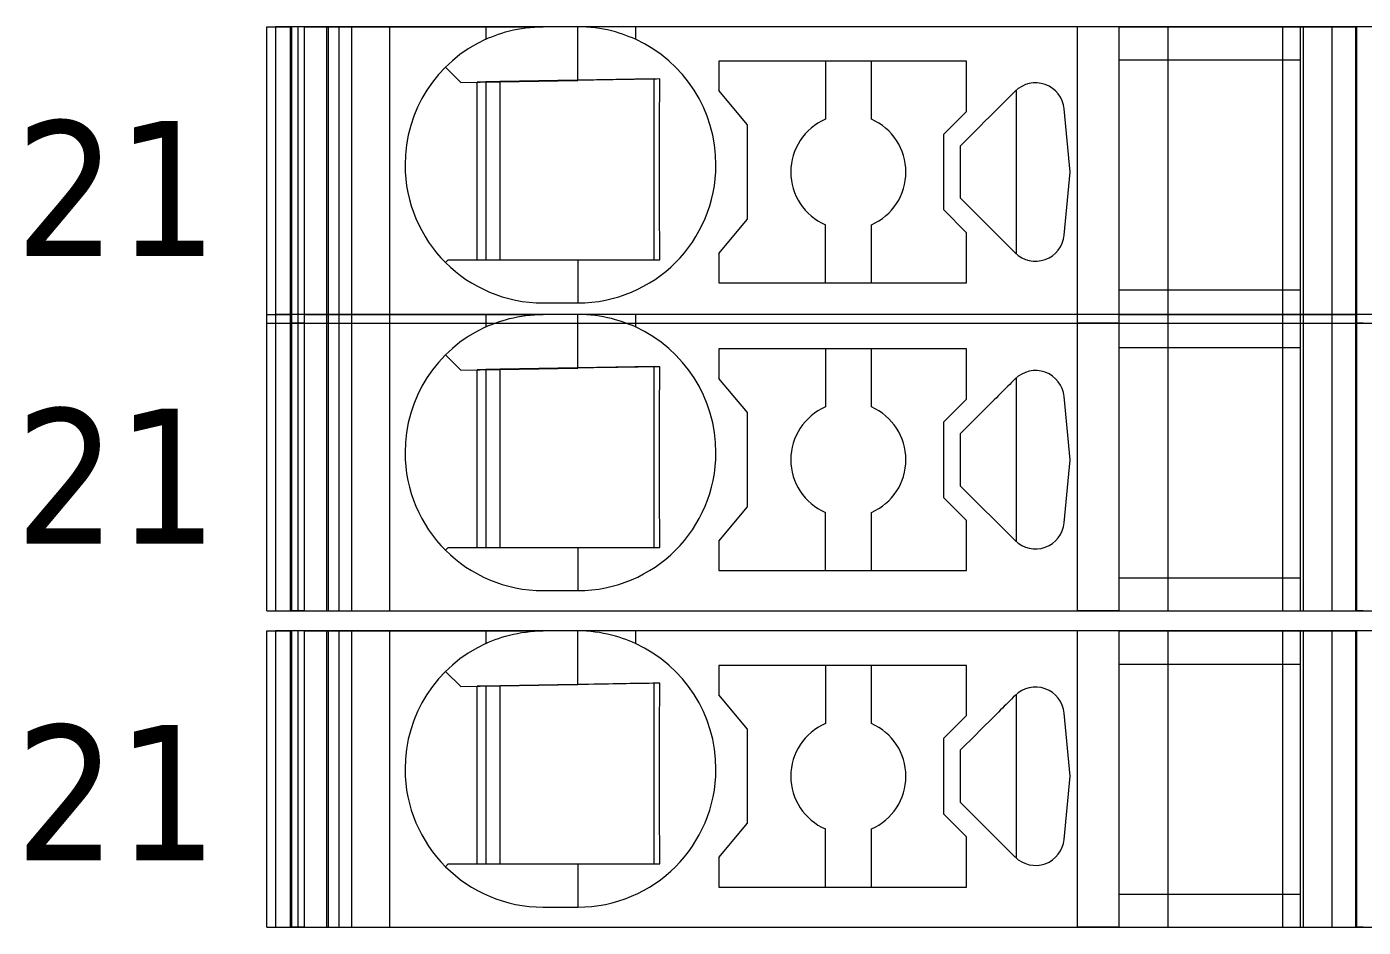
# Model space of a CAD drawing. Header units: millimetres. Extents: x 0 to 1680, y 0 to 1188.
# Drawn here: x 831.68 to 854.89, y 319.85 to 335.5 of the extents above; entities that cross this region are included whole.
import ezdxf
from ezdxf.enums import TextEntityAlignment as Align

# ---------------------------------------------------------------- set-up
doc = ezdxf.new("R2010")
doc.units = ezdxf.units.MM
for name, color, linetype, lineweight in [('EPLAN309', 5, 'Continuous', 5), ('EPLAN493', 5, 'Continuous', 5), ('MAIN-1', 7, 'Continuous', 5), ('MAIN-2', 7, 'Continuous', 5)]:
    doc.layers.add(name, color=color, linetype=linetype, lineweight=lineweight)
doc.styles.add('Tahoma', font='')
doc.styles.get('Tahoma').set_extended_font_data('Tahoma')

# ---------------------------------------------------------------- blocks, each defined once
blk = doc.blocks.new('EPLSYM_LibrarySPECIAL_Symbol12_Variant0_Placement8_4')
at = {"layer": 'EPLAN309', "lineweight": 13, "ltscale": 16}
blk.add_lwpolyline([(0, -5.15), (68.15, -5.15), (68.15, 0), (0, 0)], close=True, dxfattribs=at)
at = {"layer": 'EPLAN493', "color": 5, "style": 'Tahoma'}
blk.add_attdef('17_20450', text='', height=2.3478, dxfattribs=at).set_placement((0, -21.83478), align=Align.MIDDLE_RIGHT)
blk = doc.blocks.new('EPLSYM_LibrarySPECIAL_Symbol12_Variant0_Placement8_5')
at = {"layer": 'EPLAN309', "lineweight": 13, "ltscale": 16}
blk.add_lwpolyline([(0, -5.15), (68.15, -5.15), (68.15, 0), (0, 0)], close=True, dxfattribs=at)
at = {"layer": 'EPLAN493', "color": 5, "style": 'Tahoma'}
blk.add_attdef('17_20450', text='', height=2.3478, dxfattribs=at).set_placement((0, -21.83478), align=Align.MIDDLE_RIGHT)
blk = doc.blocks.new('EPLSYM_LibrarySPECIAL_Symbol12_Variant0_Placement8_20')
at = {"layer": 'EPLAN309', "lineweight": 13, "ltscale": 16}
blk.add_lwpolyline([(0, -5.15), (68.15, -5.15), (68.15, 0), (0, 0)], close=True, dxfattribs=at)
at = {"layer": 'EPLAN493', "color": 5, "style": 'Tahoma'}
blk.add_attdef('17_20450', text='', height=2.3478, dxfattribs=at).set_placement((0, -21.83478), align=Align.MIDDLE_RIGHT)

msp = doc.modelspace()

# ---------------------------------------------------------------- linework, layer by layer
at = {"layer": 'MAIN-1'}
for p, q in [((835.85, 335.5), (836.284, 335.5)), ((835.85, 330.35), (835.85, 335.5)), ((836.393, 335.5), (836.284, 335.5)), ((836.284, 330.35), (836.284, 335.5)), ((836.501, 335.5), (836.393, 335.5)), ((836.393, 330.35), (836.393, 335.5)), ((836.501, 335.5), (839.65, 335.5)), ((836.501, 330.35), (836.501, 335.5)), ((839.65, 335.5), (840.65, 335.5)), ((839.65, 335.5), (839.65, 335.282)), ((840.131, 335.443), (840.201, 335.458)), ((840.201, 335.458), (840.272, 335.47)), ((840.272, 335.47), (840.346, 335.481)), ((840.346, 335.481), (840.421, 335.489)), ((840.421, 335.489), (840.497, 335.495)), ((840.497, 335.495), (840.573, 335.499)), ((840.573, 335.499), (840.65, 335.5)), ((841.25, 335.5), (840.65, 335.5)), ((841.327, 335.499), (841.25, 335.5)), ((842.25, 335.5), (841.25, 335.5)), ((841.25, 334.568), (841.25, 335.5)), ((841.403, 335.495), (841.327, 335.499)), ((841.479, 335.489), (841.403, 335.495)), ((841.554, 335.481), (841.479, 335.489)), ((841.628, 335.47), (841.554, 335.481)), ((841.699, 335.458), (841.628, 335.47)), ((841.769, 335.443), (841.699, 335.458)), ((849.932, 335.5), (842.25, 335.5)), ((842.25, 335.5), (842.25, 335.282)), ((850.65, 335.5), (849.932, 335.5)), ((849.932, 330.35), (849.932, 335.5)), ((850.65, 335.5), (853.8, 335.5)), ((850.65, 335.5), (850.65, 330.35)), ((853.8, 335.5), (854.35, 335.5)), ((853.8, 335.5), (853.8, 330.35)), ((854.35, 335.5), (854.784, 335.5)), ((854.35, 335.5), (854.35, 330.35)), ((854.893, 335.5), (854.784, 335.5)), ((854.784, 330.35), (854.784, 335.5)), ((839.65, 335.282), (839.702, 335.305)), ((839.702, 335.305), (839.756, 335.327)), ((839.756, 335.327), (839.813, 335.349)), ((839.813, 335.349), (839.872, 335.37)), ((839.872, 335.37), (839.933, 335.39)), ((839.933, 335.39), (839.997, 335.409)), ((839.997, 335.409), (840.063, 335.427)), ((840.063, 335.427), (840.131, 335.443)), ((841.837, 335.427), (841.769, 335.443)), ((841.903, 335.409), (841.837, 335.427)), ((841.967, 335.39), (841.903, 335.409)), ((842.028, 335.37), (841.967, 335.39)), ((842.087, 335.349), (842.028, 335.37)), ((842.144, 335.327), (842.087, 335.349)), ((842.198, 335.305), (842.144, 335.327)), ((842.25, 335.282), (842.198, 335.305)), ((838.953, 334.797), (839.217, 334.533)), ((843.7, 334.9), (843.7, 334.389)), ((848, 334.9), (843.7, 334.9)), ((845.55, 334.9), (845.55, 333.892)), ((846.35, 333.892), (846.35, 334.9)), ((848, 334.029), (848, 334.9)), ((850.65, 334.925), (853.8, 334.925)), ((839.217, 334.533), (841.25, 334.568)), ((839.5, 331.45), (839.5, 334.538)), ((839.65, 334.54), (839.65, 331.45)), ((839.9, 331.45), (839.9, 334.545)), ((841.345, 334.57), (841.25, 334.568)), ((841.438, 334.571), (841.345, 334.57)), ((841.53, 334.573), (841.438, 334.571)), ((841.618, 334.575), (841.53, 334.573)), ((841.703, 334.576), (841.618, 334.575)), ((841.786, 334.577), (841.703, 334.576)), ((841.865, 334.579), (841.786, 334.577)), ((841.943, 334.58), (841.865, 334.579)), ((842.017, 334.581), (841.943, 334.58)), ((842.09, 334.582), (842.017, 334.581)), ((842.16, 334.584), (842.09, 334.582)), ((842.229, 334.585), (842.16, 334.584)), ((842.297, 334.586), (842.229, 334.585)), ((842.363, 334.587), (842.297, 334.586)), ((842.428, 334.588), (842.363, 334.587)), ((842.491, 334.589), (842.428, 334.588)), ((842.554, 334.59), (842.491, 334.589)), ((842.615, 334.591), (842.554, 334.59)), ((842.579, 331.45), (842.579, 334.591)), ((842.676, 334.592), (842.615, 334.591)), ((842.676, 334.522), (842.676, 334.592)), ((842.673, 334.303), (842.674, 334.377)), ((842.673, 334.227), (842.673, 334.303)), ((842.674, 334.377), (842.675, 334.45)), ((842.675, 334.45), (842.676, 334.522)), ((844.2, 333.793), (843.7, 334.389)), ((848.784, 334.316), (848.752, 334.285)), ((848.815, 334.347), (848.784, 334.316)), ((848.846, 334.379), (848.815, 334.347)), ((848.867, 334.398), (848.867, 331.552)), ((842.67, 333.988), (842.671, 334.07)), ((842.671, 334.07), (842.672, 334.149)), ((842.672, 334.149), (842.673, 334.227)), ((848.558, 334.09), (848.521, 334.053)), ((848.594, 334.126), (848.558, 334.09)), ((848.627, 334.159), (848.594, 334.126)), ((848.658, 334.191), (848.627, 334.159)), ((848.69, 334.222), (848.658, 334.191)), ((848.721, 334.253), (848.69, 334.222)), ((848.752, 334.285), (848.721, 334.253)), ((849.802, 332.975), (849.698, 334.072)), ((842.669, 333.817), (842.67, 333.904)), ((842.67, 333.904), (842.67, 333.988)), ((847.6, 333.629), (848, 334.029)), ((848.323, 333.856), (848.242, 333.774)), ((848.402, 333.934), (848.323, 333.856)), ((848.443, 333.975), (848.402, 333.934)), ((848.483, 334.015), (848.443, 333.975)), ((848.521, 334.053), (848.483, 334.015)), ((842.668, 333.632), (842.669, 333.726)), ((842.668, 333.534), (842.668, 333.632)), ((842.669, 333.726), (842.669, 333.817)), ((844.2, 332.157), (844.2, 333.793)), ((847.6, 333.629), (847.6, 332.321)), ((848.072, 333.604), (847.986, 333.518)), ((848.158, 333.69), (848.072, 333.604)), ((848.242, 333.774), (848.158, 333.69)), ((842.667, 333.431), (842.668, 333.534)), ((842.667, 333.324), (842.667, 333.431)), ((847.986, 333.518), (847.9, 333.432)), ((847.9, 333.302), (847.9, 333.432)), ((842.667, 333.213), (842.667, 333.324)), ((842.667, 333.1), (842.667, 333.213)), ((847.9, 333.171), (847.9, 333.302)), ((847.9, 333.04), (847.9, 333.171)), ((842.667, 332.979), (842.667, 333.1)), ((842.667, 332.861), (842.667, 332.979)), ((847.9, 332.91), (847.9, 333.04)), ((847.9, 332.779), (847.9, 332.91)), ((849.698, 331.878), (849.802, 332.975)), ((842.667, 332.747), (842.667, 332.861)), ((842.668, 332.638), (842.667, 332.747)), ((847.9, 332.648), (847.9, 332.779)), ((842.668, 332.534), (842.668, 332.638)), ((842.669, 332.434), (842.668, 332.534)), ((847.9, 332.518), (847.9, 332.648)), ((847.9, 332.518), (848.846, 331.571)), ((842.669, 332.339), (842.669, 332.434)), ((842.67, 332.248), (842.669, 332.339)), ((842.671, 332.159), (842.67, 332.248)), ((848, 331.921), (847.6, 332.321)), ((842.672, 332.073), (842.671, 332.159)), ((842.672, 331.99), (842.672, 332.073)), ((842.673, 331.908), (842.672, 331.99)), ((843.7, 331.561), (844.2, 332.157)), ((845.55, 331.05), (845.55, 332.058)), ((846.35, 331.05), (846.35, 332.058)), ((842.674, 331.829), (842.673, 331.908)), ((842.675, 331.75), (842.674, 331.829)), ((842.676, 331.674), (842.675, 331.75)), ((848, 331.05), (848, 331.921)), ((842.676, 331.598), (842.676, 331.674)), ((842.677, 331.524), (842.676, 331.598)), ((842.678, 331.45), (842.677, 331.524)), ((843.7, 331.561), (843.7, 331.05)), ((839, 331.45), (838.953, 331.403)), ((839, 331.45), (841.25, 331.45)), ((841.25, 331.45), (841.342, 331.45)), ((841.25, 331.45), (841.25, 330.7)), ((841.342, 331.45), (841.433, 331.45)), ((841.433, 331.45), (841.523, 331.45)), ((841.523, 331.45), (841.61, 331.45)), ((841.61, 331.45), (841.695, 331.45)), ((841.695, 331.45), (841.778, 331.45)), ((841.778, 331.45), (841.858, 331.45)), ((841.858, 331.45), (841.936, 331.45)), ((841.936, 331.45), (842.011, 331.45)), ((842.011, 331.45), (842.085, 331.45)), ((842.085, 331.45), (842.157, 331.45)), ((842.157, 331.45), (842.226, 331.45)), ((842.226, 331.45), (842.295, 331.45)), ((842.295, 331.45), (842.361, 331.45)), ((842.361, 331.45), (842.427, 331.45)), ((842.427, 331.45), (842.491, 331.45)), ((842.491, 331.45), (842.555, 331.45)), ((842.555, 331.45), (842.617, 331.45)), ((842.617, 331.45), (842.678, 331.45)), ((843.7, 331.05), (848, 331.05)), ((850.65, 330.925), (853.8, 330.925)), ((840.65, 330.7), (841.25, 330.7)), ((835.85, 330.5), (836.284, 330.5)), ((835.85, 325.35), (835.85, 330.5)), ((835.85, 330.35), (836.284, 330.35)), ((836.393, 330.5), (836.284, 330.5)), ((836.284, 325.35), (836.284, 330.5)), ((836.393, 330.35), (836.284, 330.35)), ((836.501, 330.5), (836.393, 330.5)), ((836.393, 325.35), (836.393, 330.5)), ((836.501, 330.35), (836.393, 330.35)), ((836.501, 330.5), (839.65, 330.5)), ((836.501, 325.35), (836.501, 330.5)), ((836.501, 330.35), (849.932, 330.35)), ((839.65, 330.5), (840.65, 330.5)), ((839.65, 330.5), (839.65, 330.282)), ((839.756, 330.327), (839.813, 330.349)), ((839.813, 330.349), (839.872, 330.37)), ((839.872, 330.37), (839.933, 330.39)), ((839.933, 330.39), (839.997, 330.409)), ((839.997, 330.409), (840.063, 330.427)), ((840.063, 330.427), (840.131, 330.443)), ((840.131, 330.443), (840.201, 330.458)), ((840.201, 330.458), (840.272, 330.47)), ((840.272, 330.47), (840.346, 330.481)), ((840.346, 330.481), (840.421, 330.489)), ((840.421, 330.489), (840.497, 330.495)), ((840.497, 330.495), (840.573, 330.499)), ((840.573, 330.499), (840.65, 330.5)), ((841.25, 330.5), (840.65, 330.5)), ((841.327, 330.499), (841.25, 330.5)), ((842.25, 330.5), (841.25, 330.5)), ((841.25, 329.568), (841.25, 330.5)), ((841.403, 330.495), (841.327, 330.499)), ((841.479, 330.489), (841.403, 330.495)), ((841.554, 330.481), (841.479, 330.489)), ((841.628, 330.47), (841.554, 330.481)), ((841.699, 330.458), (841.628, 330.47)), ((841.769, 330.443), (841.699, 330.458)), ((841.837, 330.427), (841.769, 330.443)), ((841.903, 330.409), (841.837, 330.427)), ((841.967, 330.39), (841.903, 330.409)), ((842.028, 330.37), (841.967, 330.39)), ((842.087, 330.349), (842.028, 330.37)), ((842.144, 330.327), (842.087, 330.349)), ((849.932, 330.5), (842.25, 330.5)), ((842.25, 330.5), (842.25, 330.282)), ((850.65, 330.5), (849.932, 330.5)), ((849.932, 325.35), (849.932, 330.5)), ((850.65, 330.35), (849.932, 330.35)), ((850.65, 330.5), (853.8, 330.5)), ((850.65, 330.5), (850.65, 325.35)), ((850.65, 330.35), (853.8, 330.35)), ((853.8, 330.5), (854.35, 330.5)), ((853.8, 330.5), (853.8, 325.35)), ((853.8, 330.35), (854.35, 330.35)), ((854.35, 330.5), (854.784, 330.5)), ((854.35, 330.5), (854.35, 325.35)), ((854.35, 330.35), (854.784, 330.35)), ((854.893, 330.5), (854.784, 330.5)), ((854.784, 325.35), (854.784, 330.5)), ((854.893, 330.35), (854.784, 330.35)), ((839.65, 330.282), (839.702, 330.305)), ((839.702, 330.305), (839.756, 330.327)), ((842.198, 330.305), (842.144, 330.327)), ((842.25, 330.282), (842.198, 330.305)), ((843.7, 329.9), (843.7, 329.389)), ((848, 329.9), (843.7, 329.9)), ((845.55, 329.9), (845.55, 328.892)), ((846.35, 328.892), (846.35, 329.9)), ((848, 329.029), (848, 329.9)), ((850.65, 329.925), (853.8, 329.925)), ((838.953, 329.797), (839.217, 329.533)), ((839.217, 329.533), (841.25, 329.568)), ((839.5, 326.45), (839.5, 329.538)), ((839.65, 329.54), (839.65, 326.45)), ((839.9, 326.45), (839.9, 329.545)), ((841.345, 329.57), (841.25, 329.568)), ((841.438, 329.571), (841.345, 329.57)), ((841.53, 329.573), (841.438, 329.571)), ((841.618, 329.575), (841.53, 329.573)), ((841.703, 329.576), (841.618, 329.575)), ((841.786, 329.577), (841.703, 329.576)), ((841.865, 329.579), (841.786, 329.577)), ((841.943, 329.58), (841.865, 329.579)), ((842.017, 329.581), (841.943, 329.58)), ((842.09, 329.582), (842.017, 329.581)), ((842.16, 329.584), (842.09, 329.582)), ((842.229, 329.585), (842.16, 329.584)), ((842.297, 329.586), (842.229, 329.585)), ((842.363, 329.587), (842.297, 329.586)), ((842.428, 329.588), (842.363, 329.587)), ((842.491, 329.589), (842.428, 329.588)), ((842.554, 329.59), (842.491, 329.589)), ((842.615, 329.591), (842.554, 329.59)), ((842.579, 326.45), (842.579, 329.591)), ((842.676, 329.592), (842.615, 329.591)), ((842.674, 329.377), (842.675, 329.45)), ((842.675, 329.45), (842.676, 329.522)), ((842.676, 329.522), (842.676, 329.592)), ((842.672, 329.149), (842.673, 329.227)), ((842.673, 329.303), (842.674, 329.377)), ((842.673, 329.227), (842.673, 329.303)), ((844.2, 328.793), (843.7, 329.389)), ((848.658, 329.191), (848.627, 329.159)), ((848.69, 329.222), (848.658, 329.191)), ((848.721, 329.253), (848.69, 329.222)), ((848.752, 329.285), (848.721, 329.253)), ((848.784, 329.316), (848.752, 329.285)), ((848.815, 329.347), (848.784, 329.316)), ((848.846, 329.379), (848.815, 329.347)), ((848.867, 329.398), (848.867, 326.552)), ((842.67, 328.988), (842.671, 329.07)), ((842.67, 328.904), (842.67, 328.988)), ((842.671, 329.07), (842.672, 329.149)), ((847.6, 328.629), (848, 329.029)), ((848.443, 328.975), (848.402, 328.934)), ((848.483, 329.015), (848.443, 328.975)), ((848.521, 329.053), (848.483, 329.015)), ((848.558, 329.09), (848.521, 329.053)), ((848.594, 329.126), (848.558, 329.09)), ((848.627, 329.159), (848.594, 329.126)), ((849.802, 327.975), (849.698, 329.072)), ((842.668, 328.632), (842.669, 328.726)), ((842.669, 328.817), (842.67, 328.904)), ((842.669, 328.726), (842.669, 328.817)), ((844.2, 327.157), (844.2, 328.793)), ((848.242, 328.774), (848.158, 328.69)), ((848.323, 328.856), (848.242, 328.774)), ((848.402, 328.934), (848.323, 328.856)), ((842.667, 328.431), (842.668, 328.534)), ((842.668, 328.534), (842.668, 328.632)), ((847.6, 328.629), (847.6, 327.321)), ((847.986, 328.518), (847.9, 328.432)), ((848.072, 328.604), (847.986, 328.518)), ((848.158, 328.69), (848.072, 328.604)), ((842.667, 328.324), (842.667, 328.431)), ((842.667, 328.213), (842.667, 328.324)), ((847.9, 328.302), (847.9, 328.432)), ((847.9, 328.171), (847.9, 328.302)), ((842.667, 328.1), (842.667, 328.213)), ((842.667, 327.979), (842.667, 328.1)), ((847.9, 328.04), (847.9, 328.171)), ((847.9, 327.91), (847.9, 328.04)), ((842.667, 327.861), (842.667, 327.979)), ((842.667, 327.747), (842.667, 327.861)), ((847.9, 327.779), (847.9, 327.91)), ((849.698, 326.878), (849.802, 327.975)), ((842.668, 327.638), (842.667, 327.747)), ((842.668, 327.534), (842.668, 327.638)), ((847.9, 327.648), (847.9, 327.779)), ((847.9, 327.518), (847.9, 327.648)), ((842.669, 327.434), (842.668, 327.534)), ((842.669, 327.339), (842.669, 327.434)), ((842.67, 327.248), (842.669, 327.339)), ((847.9, 327.518), (848.846, 326.571)), ((842.671, 327.159), (842.67, 327.248)), ((842.672, 327.073), (842.671, 327.159)), ((843.7, 326.561), (844.2, 327.157)), ((848, 326.921), (847.6, 327.321)), ((842.672, 326.99), (842.672, 327.073)), ((842.673, 326.908), (842.672, 326.99)), ((842.674, 326.829), (842.673, 326.908)), ((845.55, 326.05), (845.55, 327.058)), ((846.35, 326.05), (846.35, 327.058)), ((848, 326.05), (848, 326.921)), ((842.675, 326.75), (842.674, 326.829)), ((842.676, 326.674), (842.675, 326.75)), ((842.676, 326.598), (842.676, 326.674)), ((839, 326.45), (838.953, 326.403)), ((839, 326.45), (841.25, 326.45)), ((841.25, 326.45), (841.342, 326.45)), ((841.25, 326.45), (841.25, 325.7)), ((841.342, 326.45), (841.433, 326.45)), ((841.433, 326.45), (841.523, 326.45)), ((841.523, 326.45), (841.61, 326.45)), ((841.61, 326.45), (841.695, 326.45)), ((841.695, 326.45), (841.778, 326.45)), ((841.778, 326.45), (841.858, 326.45)), ((841.858, 326.45), (841.936, 326.45)), ((841.936, 326.45), (842.011, 326.45)), ((842.011, 326.45), (842.085, 326.45)), ((842.085, 326.45), (842.157, 326.45)), ((842.157, 326.45), (842.226, 326.45)), ((842.226, 326.45), (842.295, 326.45)), ((842.295, 326.45), (842.361, 326.45)), ((842.361, 326.45), (842.427, 326.45)), ((842.427, 326.45), (842.491, 326.45)), ((842.491, 326.45), (842.555, 326.45)), ((842.555, 326.45), (842.617, 326.45)), ((842.617, 326.45), (842.678, 326.45)), ((842.677, 326.524), (842.676, 326.598)), ((842.678, 326.45), (842.677, 326.524)), ((843.7, 326.561), (843.7, 326.05)), ((843.7, 326.05), (848, 326.05)), ((850.65, 325.925), (853.8, 325.925)), ((840.65, 325.7), (841.25, 325.7)), ((835.85, 325.35), (836.284, 325.35)), ((836.393, 325.35), (836.284, 325.35)), ((836.501, 325.35), (836.393, 325.35)), ((836.501, 325.35), (849.932, 325.35)), ((850.65, 325.35), (849.932, 325.35)), ((850.65, 325.35), (853.8, 325.35)), ((853.8, 325.35), (854.35, 325.35)), ((854.35, 325.35), (854.784, 325.35)), ((854.893, 325.35), (854.784, 325.35)), ((835.85, 325), (836.284, 325)), ((835.85, 319.85), (835.85, 325)), ((836.393, 325), (836.284, 325)), ((836.284, 319.85), (836.284, 325)), ((836.501, 325), (836.393, 325)), ((836.393, 319.85), (836.393, 325)), ((836.501, 325), (839.65, 325)), ((836.501, 319.85), (836.501, 325)), ((839.65, 325), (840.65, 325)), ((839.65, 325), (839.65, 324.782)), ((839.65, 324.782), (839.702, 324.805)), ((839.702, 324.805), (839.756, 324.827)), ((839.756, 324.827), (839.813, 324.849)), ((839.813, 324.849), (839.872, 324.87)), ((839.872, 324.87), (839.933, 324.89)), ((839.933, 324.89), (839.997, 324.909)), ((839.997, 324.909), (840.063, 324.927)), ((840.063, 324.927), (840.131, 324.943)), ((840.131, 324.943), (840.201, 324.958)), ((840.201, 324.958), (840.272, 324.97)), ((840.272, 324.97), (840.346, 324.981)), ((840.346, 324.981), (840.421, 324.989)), ((840.421, 324.989), (840.497, 324.995)), ((840.497, 324.995), (840.573, 324.999)), ((840.573, 324.999), (840.65, 325)), ((841.25, 325), (840.65, 325)), ((841.327, 324.999), (841.25, 325)), ((842.25, 325), (841.25, 325)), ((841.25, 324.068), (841.25, 325)), ((841.403, 324.995), (841.327, 324.999)), ((841.479, 324.989), (841.403, 324.995)), ((841.554, 324.981), (841.479, 324.989)), ((841.628, 324.97), (841.554, 324.981)), ((841.699, 324.958), (841.628, 324.97)), ((841.769, 324.943), (841.699, 324.958)), ((841.837, 324.927), (841.769, 324.943)), ((841.903, 324.909), (841.837, 324.927)), ((841.967, 324.89), (841.903, 324.909)), ((842.028, 324.87), (841.967, 324.89)), ((842.087, 324.849), (842.028, 324.87)), ((842.144, 324.827), (842.087, 324.849)), ((842.198, 324.805), (842.144, 324.827)), ((842.25, 324.782), (842.198, 324.805)), ((849.932, 325), (842.25, 325)), ((842.25, 325), (842.25, 324.782)), ((850.65, 325), (849.932, 325)), ((849.932, 319.85), (849.932, 325)), ((850.65, 325), (853.8, 325)), ((850.65, 325), (850.65, 319.85)), ((853.8, 325), (854.35, 325)), ((853.8, 325), (853.8, 319.85)), ((854.35, 325), (854.784, 325)), ((854.35, 325), (854.35, 319.85)), ((854.893, 325), (854.784, 325)), ((854.784, 319.85), (854.784, 325)), ((843.7, 324.4), (843.7, 323.889)), ((848, 324.4), (843.7, 324.4)), ((845.55, 324.4), (845.55, 323.392)), ((846.35, 323.392), (846.35, 324.4)), ((848, 323.529), (848, 324.4)), ((850.65, 324.425), (853.8, 324.425)), ((838.953, 324.297), (839.217, 324.033)), ((841.943, 324.08), (841.865, 324.079)), ((842.017, 324.081), (841.943, 324.08)), ((842.09, 324.082), (842.017, 324.081)), ((842.16, 324.084), (842.09, 324.082)), ((842.229, 324.085), (842.16, 324.084)), ((842.297, 324.086), (842.229, 324.085)), ((842.363, 324.087), (842.297, 324.086)), ((842.428, 324.088), (842.363, 324.087)), ((842.491, 324.089), (842.428, 324.088)), ((842.554, 324.09), (842.491, 324.089)), ((842.615, 324.091), (842.554, 324.09)), ((842.579, 320.95), (842.579, 324.091)), ((842.676, 324.092), (842.615, 324.091)), ((842.676, 324.022), (842.676, 324.092)), ((839.217, 324.033), (841.25, 324.068)), ((839.5, 320.95), (839.5, 324.038)), ((839.65, 324.04), (839.65, 320.95)), ((839.9, 320.95), (839.9, 324.045)), ((841.345, 324.07), (841.25, 324.068)), ((841.438, 324.071), (841.345, 324.07)), ((841.53, 324.073), (841.438, 324.071)), ((841.618, 324.075), (841.53, 324.073)), ((841.703, 324.076), (841.618, 324.075)), ((841.786, 324.077), (841.703, 324.076)), ((841.865, 324.079), (841.786, 324.077)), ((842.673, 323.803), (842.674, 323.877)), ((842.674, 323.877), (842.675, 323.95)), ((842.675, 323.95), (842.676, 324.022)), ((844.2, 323.293), (843.7, 323.889)), ((848.846, 323.879), (848.815, 323.847)), ((848.867, 323.898), (848.867, 321.052)), ((842.671, 323.57), (842.672, 323.649)), ((842.672, 323.649), (842.673, 323.727)), ((842.673, 323.727), (842.673, 323.803)), ((848.594, 323.626), (848.558, 323.59)), ((848.627, 323.659), (848.594, 323.626)), ((848.658, 323.691), (848.627, 323.659)), ((848.69, 323.722), (848.658, 323.691)), ((848.721, 323.753), (848.69, 323.722)), ((848.752, 323.785), (848.721, 323.753)), ((848.784, 323.816), (848.752, 323.785)), ((848.815, 323.847), (848.784, 323.816)), ((842.669, 323.317), (842.67, 323.404)), ((842.67, 323.488), (842.671, 323.57)), ((842.67, 323.404), (842.67, 323.488)), ((847.6, 323.129), (848, 323.529)), ((848.402, 323.434), (848.323, 323.356)), ((848.443, 323.475), (848.402, 323.434)), ((848.483, 323.515), (848.443, 323.475)), ((848.521, 323.553), (848.483, 323.515)), ((848.558, 323.59), (848.521, 323.553)), ((849.802, 322.475), (849.698, 323.572)), ((842.668, 323.132), (842.669, 323.226)), ((842.669, 323.226), (842.669, 323.317)), ((844.2, 321.657), (844.2, 323.293)), ((848.158, 323.19), (848.072, 323.104)), ((848.242, 323.274), (848.158, 323.19)), ((848.323, 323.356), (848.242, 323.274)), ((842.667, 322.931), (842.668, 323.034)), ((842.667, 322.824), (842.667, 322.931)), ((842.668, 323.034), (842.668, 323.132)), ((847.6, 323.129), (847.6, 321.821)), ((847.986, 323.018), (847.9, 322.932)), ((847.9, 322.802), (847.9, 322.932)), ((848.072, 323.104), (847.986, 323.018)), ((842.667, 322.713), (842.667, 322.824)), ((842.667, 322.6), (842.667, 322.713)), ((847.9, 322.671), (847.9, 322.802)), ((842.667, 322.479), (842.667, 322.6)), ((842.667, 322.361), (842.667, 322.479)), ((847.9, 322.54), (847.9, 322.671)), ((847.9, 322.41), (847.9, 322.54)), ((849.698, 321.378), (849.802, 322.475)), ((842.667, 322.247), (842.667, 322.361)), ((842.668, 322.138), (842.667, 322.247)), ((847.9, 322.279), (847.9, 322.41)), ((847.9, 322.148), (847.9, 322.279)), ((842.668, 322.034), (842.668, 322.138)), ((842.669, 321.934), (842.668, 322.034)), ((847.9, 322.018), (847.9, 322.148)), ((847.9, 322.018), (848.846, 321.071)), ((842.669, 321.839), (842.669, 321.934)), ((842.67, 321.748), (842.669, 321.839)), ((848, 321.421), (847.6, 321.821)), ((842.671, 321.659), (842.67, 321.748)), ((842.672, 321.573), (842.671, 321.659)), ((842.672, 321.49), (842.672, 321.573)), ((843.7, 321.061), (844.2, 321.657)), ((845.55, 320.55), (845.55, 321.558)), ((846.35, 320.55), (846.35, 321.558)), ((842.673, 321.408), (842.672, 321.49)), ((842.674, 321.329), (842.673, 321.408)), ((842.675, 321.25), (842.674, 321.329)), ((848, 320.55), (848, 321.421)), ((842.676, 321.174), (842.675, 321.25)), ((842.676, 321.098), (842.676, 321.174)), ((842.677, 321.024), (842.676, 321.098)), ((839, 320.95), (838.953, 320.903)), ((839, 320.95), (841.25, 320.95)), ((841.25, 320.95), (841.342, 320.95)), ((841.25, 320.95), (841.25, 320.2)), ((841.342, 320.95), (841.433, 320.95)), ((841.433, 320.95), (841.523, 320.95)), ((841.523, 320.95), (841.61, 320.95)), ((841.61, 320.95), (841.695, 320.95)), ((841.695, 320.95), (841.778, 320.95)), ((841.778, 320.95), (841.858, 320.95)), ((841.858, 320.95), (841.936, 320.95)), ((841.936, 320.95), (842.011, 320.95)), ((842.011, 320.95), (842.085, 320.95)), ((842.085, 320.95), (842.157, 320.95)), ((842.157, 320.95), (842.226, 320.95)), ((842.226, 320.95), (842.295, 320.95)), ((842.295, 320.95), (842.361, 320.95)), ((842.361, 320.95), (842.427, 320.95)), ((842.427, 320.95), (842.491, 320.95)), ((842.491, 320.95), (842.555, 320.95)), ((842.555, 320.95), (842.617, 320.95)), ((842.617, 320.95), (842.678, 320.95)), ((842.678, 320.95), (842.677, 321.024)), ((843.7, 321.061), (843.7, 320.55)), ((843.7, 320.55), (848, 320.55)), ((850.65, 320.425), (853.8, 320.425)), ((840.65, 320.2), (841.25, 320.2)), ((835.85, 319.85), (836.284, 319.85)), ((836.393, 319.85), (836.284, 319.85)), ((836.501, 319.85), (836.393, 319.85)), ((836.501, 319.85), (849.932, 319.85)), ((850.65, 319.85), (849.932, 319.85)), ((850.65, 319.85), (853.8, 319.85)), ((853.8, 319.85), (854.35, 319.85)), ((854.35, 319.85), (854.784, 319.85)), ((854.893, 319.85), (854.784, 319.85))]:
    msp.add_line(p, q, dxfattribs=at)
for centre, radius, start, end in [((840.65, 333.1), 2.4, 114.6244, 180), ((841.25, 333.1), 2.4, 0, 65.3756), ((849.2, 334.025), 0.5, 5.4404, 135), ((845.95, 332.975), 1, 113.5782, 180), ((845.95, 332.975), 1, 0, 66.4218), ((840.65, 333.1), 2.4, 180, 270), ((841.25, 333.1), 2.4, 270, 0), ((845.95, 332.975), 1, 180, 246.4218), ((845.95, 332.975), 1, 293.5782, 0), ((849.2, 331.925), 0.5, 225, 354.5596), ((840.65, 328.1), 2.4, 114.6244, 180), ((841.25, 328.1), 2.4, 0, 65.3756), ((849.2, 329.025), 0.5, 5.4404, 135), ((845.95, 327.975), 1, 113.5782, 180), ((845.95, 327.975), 1, 0, 66.4218), ((840.65, 328.1), 2.4, 180, 270), ((841.25, 328.1), 2.4, 270, 0), ((845.95, 327.975), 1, 180, 246.4218), ((845.95, 327.975), 1, 293.5782, 0), ((849.2, 326.925), 0.5, 225, 354.5596), ((840.65, 322.6), 2.4, 114.6244, 180), ((841.25, 322.6), 2.4, 0, 65.3756), ((849.2, 323.525), 0.5, 5.4404, 135), ((845.95, 322.475), 1, 113.5782, 180), ((845.95, 322.475), 1, 0, 66.4218), ((840.65, 322.6), 2.4, 180, 270), ((841.25, 322.6), 2.4, 270, 0), ((845.95, 322.475), 1, 180, 246.4218), ((845.95, 322.475), 1, 293.5782, 0), ((849.2, 321.425), 0.5, 225, 354.5596)]:
    msp.add_arc(centre, radius, start, end, dxfattribs=at)
at = {"layer": 'MAIN-2'}
for p, q in [((836.256, 335.5), (836.256, 330.35)), ((836.889, 330.35), (836.889, 335.5)), ((836.917, 335.5), (836.917, 330.35)), ((837.102, 335.5), (837.102, 330.35)), ((837.32, 335.5), (837.32, 330.35)), ((837.981, 335.5), (837.981, 330.35)), ((851.506, 330.35), (851.506, 335.5)), ((853.491, 335.5), (853.491, 330.35)), ((853.85, 335.5), (853.85, 330.35)), ((854.756, 335.5), (854.756, 330.35)), ((839.217, 334.533), (839.5, 334.538)), ((839.65, 334.542), (839.5, 334.539)), ((839.5, 334.539), (839.5, 334.538)), ((839.5, 334.538), (839.5, 334.538)), ((839.9, 334.548), (839.65, 334.543)), ((839.65, 334.542), (839.65, 334.543)), ((839.65, 334.542), (839.65, 334.54)), ((839.9, 334.553), (842.579, 334.6)), ((839.9, 334.548), (839.9, 334.553)), ((839.9, 334.545), (839.9, 334.548)), ((842.579, 334.6), (842.676, 334.592)), ((842.579, 334.591), (842.579, 334.6)), ((839.65, 331.45), (839.65, 331.45)), ((839.9, 331.45), (839.9, 331.45)), ((836.256, 330.5), (836.256, 325.35)), ((836.889, 325.35), (836.889, 330.5)), ((836.917, 330.5), (836.917, 325.35)), ((837.102, 330.5), (837.102, 325.35)), ((837.32, 330.5), (837.32, 325.35)), ((837.981, 330.5), (837.981, 325.35)), ((851.506, 325.35), (851.506, 330.5)), ((853.491, 330.5), (853.491, 325.35)), ((853.85, 330.5), (853.85, 325.35)), ((854.756, 330.5), (854.756, 325.35)), ((839.217, 329.533), (839.5, 329.538)), ((839.65, 329.542), (839.5, 329.539)), ((839.5, 329.539), (839.5, 329.538)), ((839.5, 329.538), (839.5, 329.538)), ((839.9, 329.548), (839.65, 329.543)), ((839.65, 329.542), (839.65, 329.543)), ((839.65, 329.542), (839.65, 329.54)), ((839.9, 329.553), (842.579, 329.6)), ((839.9, 329.548), (839.9, 329.553)), ((839.9, 329.545), (839.9, 329.548)), ((842.579, 329.6), (842.676, 329.592)), ((842.579, 329.591), (842.579, 329.6)), ((839.65, 326.45), (839.65, 326.45)), ((839.9, 326.45), (839.9, 326.45)), ((836.256, 325), (836.256, 319.85)), ((836.889, 319.85), (836.889, 325)), ((836.917, 325), (836.917, 319.85)), ((837.102, 325), (837.102, 319.85)), ((837.32, 325), (837.32, 319.85)), ((837.981, 325), (837.981, 319.85)), ((851.506, 319.85), (851.506, 325)), ((853.491, 325), (853.491, 319.85)), ((853.85, 325), (853.85, 319.85)), ((854.756, 325), (854.756, 319.85)), ((839.9, 324.053), (842.579, 324.1)), ((842.579, 324.1), (842.676, 324.092)), ((842.579, 324.091), (842.579, 324.1)), ((839.217, 324.033), (839.5, 324.038)), ((839.65, 324.042), (839.5, 324.039)), ((839.5, 324.039), (839.5, 324.038)), ((839.5, 324.038), (839.5, 324.038)), ((839.9, 324.048), (839.65, 324.043)), ((839.65, 324.042), (839.65, 324.043)), ((839.65, 324.042), (839.65, 324.04)), ((839.9, 324.048), (839.9, 324.053)), ((839.9, 324.045), (839.9, 324.048)), ((839.65, 320.95), (839.65, 320.95)), ((839.9, 320.95), (839.9, 320.95))]:
    msp.add_line(p, q, dxfattribs=at)

# ---------------------------------------------------------------- block references
ref = msp.add_blockref('EPLSYM_LibrarySPECIAL_Symbol12_Variant0_Placement8_20', (836, 335.5))
ref.add_attrib('17_20450', '21', dxfattribs={"layer": 'EPLAN493', "color": 5, "height": 2.3478, "style": 'Tahoma'}).set_placement((835, 332.69), align=Align.MIDDLE_RIGHT)
ref = msp.add_blockref('EPLSYM_LibrarySPECIAL_Symbol12_Variant0_Placement8_4', (836, 330.5))
ref.add_attrib('17_20450', '21', dxfattribs={"layer": 'EPLAN493', "color": 5, "height": 2.3478, "style": 'Tahoma'}).set_placement((835, 327.69), align=Align.MIDDLE_RIGHT)
ref = msp.add_blockref('EPLSYM_LibrarySPECIAL_Symbol12_Variant0_Placement8_5', (836, 325))
ref.add_attrib('17_20450', '21', dxfattribs={"layer": 'EPLAN493', "color": 5, "height": 2.3478, "style": 'Tahoma'}).set_placement((835, 322.19), align=Align.MIDDLE_RIGHT)

doc.saveas('drawing.dxf')
